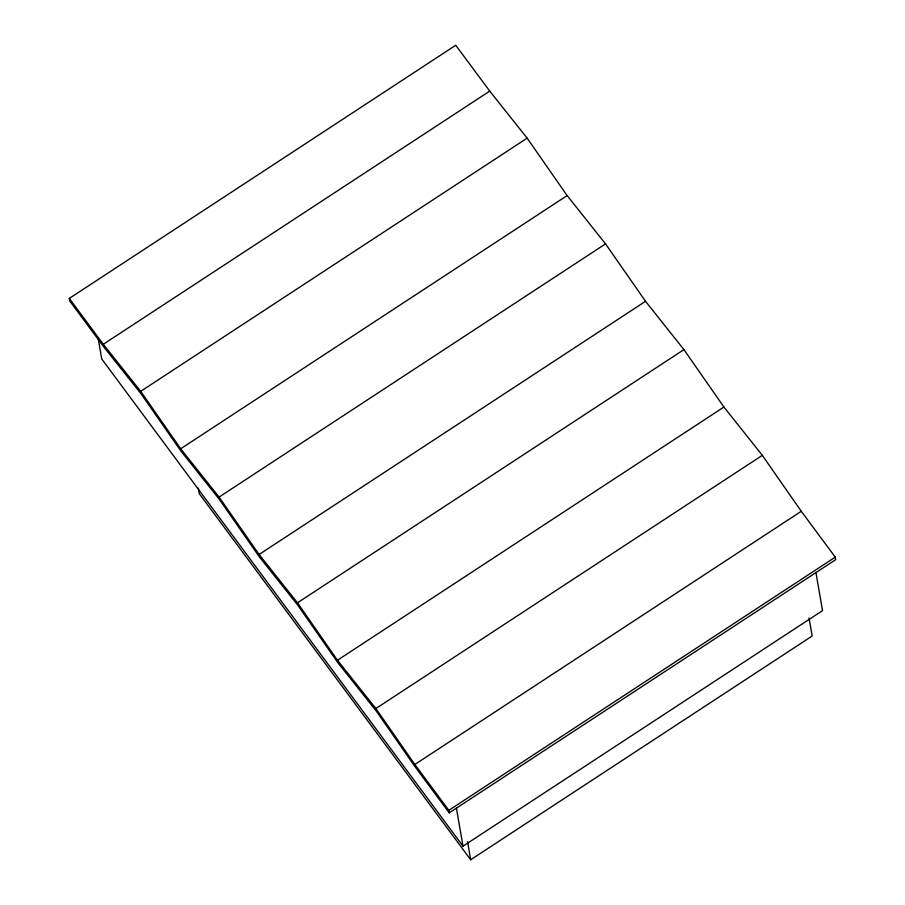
<?xml version="1.0" encoding="UTF-8"?>
<svg xmlns="http://www.w3.org/2000/svg" width="905" height="905" viewBox="0 0 905 905"><rect width="100%" height="100%" fill="white"/><g stroke="black" fill="none" stroke-linecap="round" stroke-linejoin="round"><path stroke-width="1.36" d="M69.289 298.435L455.747 45.25L489.729 91.1L527.151 138.148L567.13 195.582L605.547 243.875L645.525 301.308L683.931 349.613L723.921 407.046L762.327 455.339L801.276 511.291L835.27 557.141L835.711 559.663L449.253 812.848L414.841 766.433L376.322 711.104L337.916 662.799L297.926 605.366L259.52 557.073L219.542 499.639L181.124 451.335L141.146 393.901L104.143 347.373L69.73 300.958L69.289 298.435L103.283 344.285L140.705 391.333L180.683 448.767L219.089 497.071L259.079 554.494L297.485 602.798L337.463 660.231L375.88 708.536L414.829 764.487L448.823 810.326L449.253 812.848M103.283 344.285L489.729 91.1M140.705 391.333L527.151 138.148M180.683 448.767L567.13 195.582M219.089 497.071L605.547 243.875M259.079 554.494L645.525 301.308M297.485 602.798L683.931 349.613M337.463 660.231L723.921 407.046M375.88 708.536L762.327 455.339M414.829 764.487L801.276 511.291M448.823 810.326L835.27 557.141M98.204 338.493L101.722 358.923L462.998 846.186L822.521 610.637L815.937 572.503M198.308 488.112L199.258 493.655L470.691 859.75L812.17 636.023L809.047 618.002M467.58 841.718L470.691 859.75M456.414 808.052L462.998 846.186"/></g></svg>
